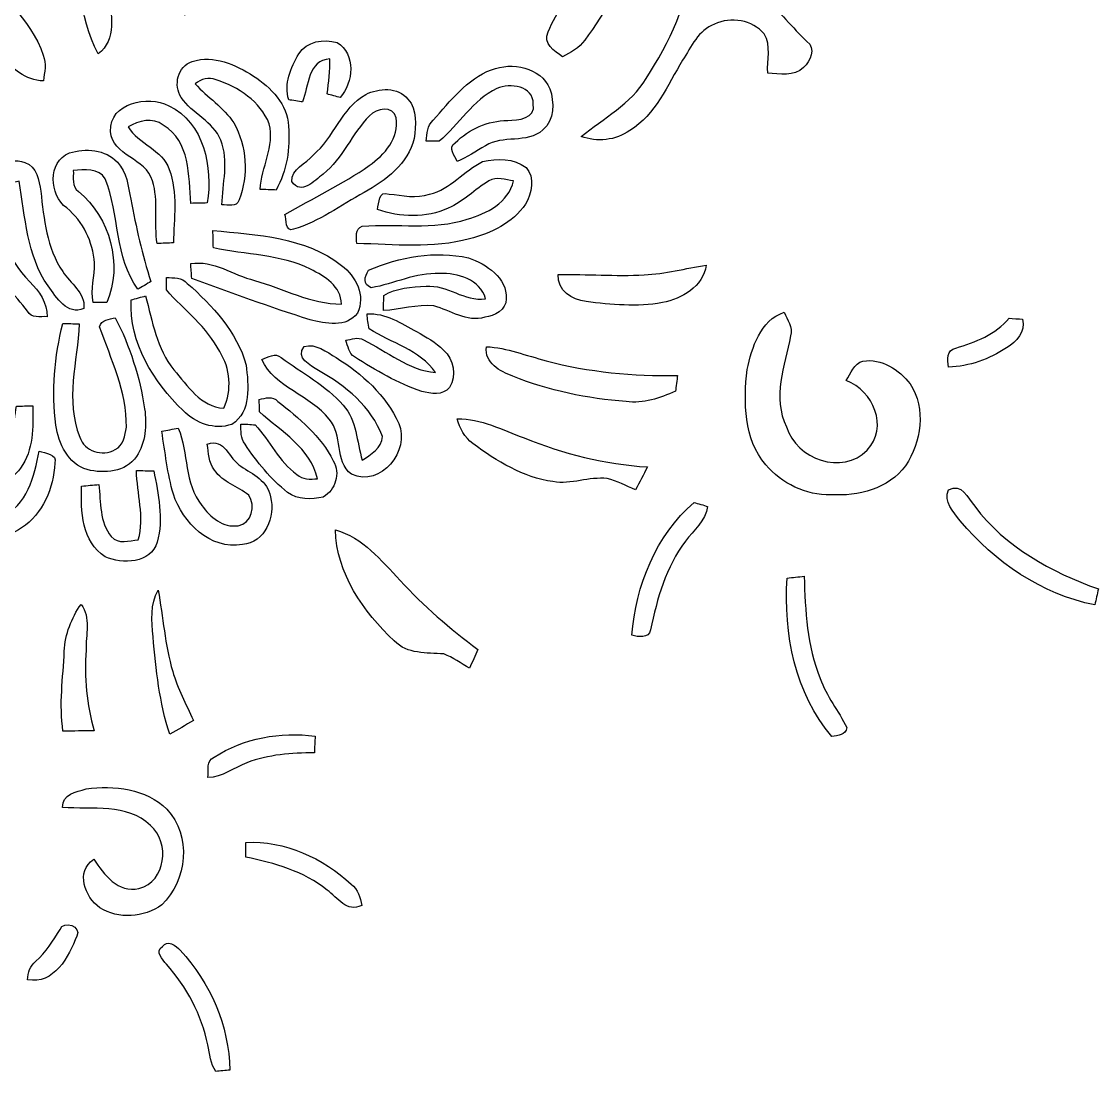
# Model space of a CAD drawing. Header units: centimetres. Extents: x -13.3 to 13.2, y -12.9 to 13.
# Drawn here: x 3.96 to 12.3, y -12.44 to -4.3 of the extents above; entities that cross this region are included whole.
import ezdxf

# ---------------------------------------------------------------- set-up
doc = ezdxf.new("R2010")
doc.units = ezdxf.units.CM
doc.header["$MEASUREMENT"] = 0
doc.layers.add('Camada 1', color=7, linetype='Continuous')

msp = doc.modelspace()

# ---------------------------------------------------------------- linework, layer by layer
at = {"layer": 'Camada 1', "color": 156}
for points, knots in [([(4.98863, -0.78775), (4.98863, -0.78775), (4.98863, -0.78775), (4.98863, -0.78775), (4.98863, -0.78775), (4.89303, -0.88793), (4.85069, -1.02622), (4.77202, -1.13875), (4.77202, -1.13875), (4.53424, -1.50424), (4.1977, -1.86901), (3.74049, -1.92088), (3.74049, -1.92088), (3.58315, -1.95085), (3.4357, -1.88029), (3.30941, -1.79387), (3.30941, -1.79387), (3.26036, -1.87924), (3.22192, -2.01117), (3.1002, -2.00589), (3.1002, -2.00589), (2.94181, -2.01541), (2.83598, -1.88136), (2.72803, -1.78788), (2.72803, -1.78788), (2.58903, -1.65629), (2.39783, -1.60972), (2.21755, -1.56562), (2.21755, -1.56562), (2.02917, -1.52471), (1.83515, -1.4753), (1.64146, -1.51058), (1.64146, -1.51058), (1.69898, -1.58114), (1.79175, -1.59526), (1.87325, -1.62277), (1.87325, -1.62277), (2.10784, -1.69192), (2.33257, -1.78964), (2.55551, -1.88982), (2.55551, -1.88982), (2.76048, -1.98191), (2.97709, -2.09868), (3.08151, -2.30857), (3.08151, -2.30857), (3.16583, -2.49166), (3.0113, -2.70615), (2.82397, -2.72908), (2.82397, -2.72908), (2.649, -2.67652), (2.63525, -2.46486), (2.52024, -2.34843), (2.52024, -2.34843), (2.34914, -2.18405), (2.12865, -2.07398), (1.89583, -2.02812), (1.89583, -2.02812), (1.72755, -1.99495), (1.55504, -1.95438), (1.38289, -1.98437), (1.38289, -1.98437), (1.38289, -2.00766), (1.38289, -2.05458), (1.38289, -2.07822), (1.38289, -2.07822), (1.56703, -2.16534), (1.76354, -2.22391), (1.94663, -2.31457), (1.94663, -2.31457), (2.22215, -2.44897), (2.5333, -2.58022), (2.67652, -2.87197), (2.67652, -2.87197), (2.83174, -2.86561), (3.00284, -2.83739), (3.14218, -2.92452), (3.14218, -2.92452), (3.24167, -2.97602), (3.32563, -3.06775), (3.34398, -3.18099), (3.34398, -3.18099), (3.3842, -3.37819), (3.25013, -3.56763), (3.30234, -3.76485), (3.30234, -3.76485), (3.40042, -4.06717), (3.59657, -4.32257), (3.79694, -4.56423), (3.79694, -4.56423), (3.88231, -4.6616), (3.9885, -4.75933), (4.12679, -4.76003), (4.12679, -4.76003), (4.13385, -4.6944), (4.15254, -4.62562), (4.12503, -4.56211), (4.12503, -4.56211), (4.02802, -4.27284), (3.77789, -4.08128), (3.59304, -3.85127), (3.59304, -3.85127), (3.49637, -3.74261), (3.50943, -3.5373), (3.653, -3.47451), (3.653, -3.47451), (3.8421, -3.38101), (4.0633, -3.49496), (4.1984, -3.63361), (4.1984, -3.63361), (4.4323, -3.88549), (4.38962, -4.26084), (4.55048, -4.55012), (4.55048, -4.55012), (4.69406, -4.44429), (4.66266, -4.23757), (4.6168, -4.08834), (4.6168, -4.08834), (4.50639, -3.78249), (4.32964, -3.50131), (4.11656, -3.25683), (4.11656, -3.25683), (3.95393, -3.06492), (3.71792, -2.94286), (3.58739, -2.72308), (3.58739, -2.72308), (3.53165, -2.63596), (3.5133, -2.50718), (3.59163, -2.4278), (3.59163, -2.4278), (3.67875, -2.32445), (3.82517, -2.30399), (3.95252, -2.31985), (3.95252, -2.31985), (4.13807, -2.35091), (4.31095, -2.44333), (4.44816, -2.5714), (4.44816, -2.5714), (4.82353, -2.90018), (5.00486, -3.39231), (5.09975, -3.86997), (5.09975, -3.86997), (5.13432, -3.99803), (5.11245, -4.155), (5.22252, -4.25097), (5.22252, -4.25097), (5.30224, -3.90065), (5.18442, -3.54576), (5.15902, -3.1958), (5.15902, -3.1958), (5.12938, -2.89418), (4.97451, -2.62431), (4.76956, -2.4077), (4.76956, -2.4077), (4.6168, -2.46944), (4.43052, -2.48391), (4.29718, -2.36996), (4.29718, -2.36996), (4.15854, -2.27787), (4.18499, -2.06869), (4.28695, -1.95896), (4.28695, -1.95896), (4.42136, -1.79175), (4.67077, -1.79775), (4.80447, -1.62984), (4.80447, -1.62984), (4.99497, -1.397), (5.18759, -1.10878), (5.12903, -0.79233), (5.12903, -0.79233), (5.08212, -0.78951), (5.03519, -0.78527), (4.98863, -0.78775)], [0, 0, 0, 0, 0.0227273, 0.0227273, 0.0227273, 0.0227273, 0.0454545, 0.0454545, 0.0454545, 0.0454545, 0.0681818, 0.0681818, 0.0681818, 0.0681818, 0.0909091, 0.0909091, 0.0909091, 0.0909091, 0.1136364, 0.1136364, 0.1136364, 0.1136364, 0.1363636, 0.1363636, 0.1363636, 0.1363636, 0.1590909, 0.1590909, 0.1590909, 0.1590909, 0.1818182, 0.1818182, 0.1818182, 0.1818182, 0.2045455, 0.2045455, 0.2045455, 0.2045455, 0.2272727, 0.2272727, 0.2272727, 0.2272727, 0.25, 0.25, 0.25, 0.25, 0.2727273, 0.2727273, 0.2727273, 0.2727273, 0.2954545, 0.2954545, 0.2954545, 0.2954545, 0.3181818, 0.3181818, 0.3181818, 0.3181818, 0.3409091, 0.3409091, 0.3409091, 0.3409091, 0.3636364, 0.3636364, 0.3636364, 0.3636364, 0.3863636, 0.3863636, 0.3863636, 0.3863636, 0.4090909, 0.4090909, 0.4090909, 0.4090909, 0.4318182, 0.4318182, 0.4318182, 0.4318182, 0.4545455, 0.4545455, 0.4545455, 0.4545455, 0.4772727, 0.4772727, 0.4772727, 0.4772727, 0.5, 0.5, 0.5, 0.5, 0.5227273, 0.5227273, 0.5227273, 0.5227273, 0.5454545, 0.5454545, 0.5454545, 0.5454545, 0.5681818, 0.5681818, 0.5681818, 0.5681818, 0.5909091, 0.5909091, 0.5909091, 0.5909091, 0.6136364, 0.6136364, 0.6136364, 0.6136364, 0.6363636, 0.6363636, 0.6363636, 0.6363636, 0.6590909, 0.6590909, 0.6590909, 0.6590909, 0.6818182, 0.6818182, 0.6818182, 0.6818182, 0.7045455, 0.7045455, 0.7045455, 0.7045455, 0.7272727, 0.7272727, 0.7272727, 0.7272727, 0.75, 0.75, 0.75, 0.75, 0.7727273, 0.7727273, 0.7727273, 0.7727273, 0.7954545, 0.7954545, 0.7954545, 0.7954545, 0.8181818, 0.8181818, 0.8181818, 0.8181818, 0.8409091, 0.8409091, 0.8409091, 0.8409091, 0.8636364, 0.8636364, 0.8636364, 0.8636364, 0.8863636, 0.8863636, 0.8863636, 0.8863636, 0.9090909, 0.9090909, 0.9090909, 0.9090909, 0.9318182, 0.9318182, 0.9318182, 0.9318182, 0.9545455, 0.9545455, 0.9545455, 0.9545455, 1, 1, 1, 1]), ([(7.42843, -1.16416), (7.42843, -1.16416), (7.42843, -1.16416), (7.42843, -1.16416), (7.42843, -1.16416), (7.3272, -1.51095), (7.53321, -1.84608), (7.72476, -2.11912), (7.72476, -2.11912), (7.81368, -2.2673), (8.03485, -2.1724), (8.13152, -2.3114), (8.13152, -2.3114), (8.29768, -2.52518), (8.30615, -2.80952), (8.30579, -3.06882), (8.30579, -3.06882), (8.30155, -3.35033), (8.358, -3.64172), (8.2624, -3.91478), (8.2624, -3.91478), (8.21265, -4.08128), (8.10541, -4.22168), (8.03909, -4.3808), (8.03909, -4.3808), (7.99606, -4.47004), (8.08848, -4.52931), (8.14987, -4.57412), (8.14987, -4.57412), (8.21302, -4.53955), (8.28075, -4.50532), (8.32272, -4.44394), (8.32272, -4.44394), (8.48465, -4.22627), (8.63458, -3.98039), (8.65681, -3.70382), (8.65681, -3.70382), (8.67163, -3.54965), (8.58061, -3.41595), (8.54287, -3.27271), (8.54287, -3.27271), (8.46384, -2.9845), (8.4716, -2.67935), (8.52452, -2.3876), (8.52452, -2.3876), (8.4021, -2.30575), (8.27051, -2.23731), (8.1541, -2.14665), (8.1541, -2.14665), (7.90857, -1.94734), (7.70078, -1.68839), (7.61047, -1.38182), (7.61047, -1.38182), (7.58365, -1.28588), (7.53745, -1.18251), (7.42843, -1.16416)], [0, 0, 0, 0, 0.0666667, 0.0666667, 0.0666667, 0.0666667, 0.1333333, 0.1333333, 0.1333333, 0.1333333, 0.2, 0.2, 0.2, 0.2, 0.2666667, 0.2666667, 0.2666667, 0.2666667, 0.3333333, 0.3333333, 0.3333333, 0.3333333, 0.4, 0.4, 0.4, 0.4, 0.4666667, 0.4666667, 0.4666667, 0.4666667, 0.5333333, 0.5333333, 0.5333333, 0.5333333, 0.6, 0.6, 0.6, 0.6, 0.6666667, 0.6666667, 0.6666667, 0.6666667, 0.7333333, 0.7333333, 0.7333333, 0.7333333, 0.8, 0.8, 0.8, 0.8, 0.8666667, 0.8666667, 0.8666667, 0.8666667, 1, 1, 1, 1]), ([(9.10378, -3.39794), (9.10378, -3.39794), (9.10378, -3.39794), (9.10378, -3.39794), (9.10378, -3.39794), (9.01734, -3.53413), (9.14293, -3.66642), (9.12495, -3.80858), (9.12495, -3.80858), (9.14681, -4.15079), (8.97361, -4.46088), (8.79934, -4.74169), (8.79934, -4.74169), (8.67833, -4.93888), (8.4709, -5.05142), (8.2938, -5.19041), (8.2938, -5.19041), (8.41869, -5.23804), (8.56192, -5.22145), (8.67233, -5.1449), (8.67233, -5.1449), (8.87411, -5.02179), (8.96338, -4.79354), (9.0812, -4.60058), (9.0812, -4.60058), (9.14788, -4.49579), (9.20433, -4.36703), (9.3285, -4.32011), (9.3285, -4.32011), (9.4562, -4.2612), (9.6213, -4.288), (9.71444, -4.39596), (9.71444, -4.39596), (9.76841, -4.48839), (9.73596, -4.59916), (9.7409, -4.70005), (9.7409, -4.70005), (9.83368, -4.705), (9.94409, -4.72827), (10.01888, -4.65596), (10.01888, -4.65596), (10.07285, -4.60869), (10.11483, -4.50708), (10.04534, -4.45523), (10.04534, -4.45523), (9.93386, -4.34445), (9.82768, -4.22909), (9.72784, -4.1081), (9.72784, -4.1081), (9.62625, -4.09999), (9.50277, -4.13137), (9.42374, -4.05024), (9.42374, -4.05024), (9.2456, -3.87208), (9.24984, -3.59409), (9.10378, -3.39794)], [0, 0, 0, 0, 0.0666667, 0.0666667, 0.0666667, 0.0666667, 0.1333333, 0.1333333, 0.1333333, 0.1333333, 0.2, 0.2, 0.2, 0.2, 0.2666667, 0.2666667, 0.2666667, 0.2666667, 0.3333333, 0.3333333, 0.3333333, 0.3333333, 0.4, 0.4, 0.4, 0.4, 0.4666667, 0.4666667, 0.4666667, 0.4666667, 0.5333333, 0.5333333, 0.5333333, 0.5333333, 0.6, 0.6, 0.6, 0.6, 0.6666667, 0.6666667, 0.6666667, 0.6666667, 0.7333333, 0.7333333, 0.7333333, 0.7333333, 0.8, 0.8, 0.8, 0.8, 0.8666667, 0.8666667, 0.8666667, 0.8666667, 1, 1, 1, 1]), ([(6.10588, -4.55117), (6.10588, -4.55117), (6.10588, -4.55117), (6.10588, -4.55117), (6.10588, -4.55117), (6.04519, -4.65525), (5.98874, -4.78649), (6.02862, -4.90677), (6.02862, -4.90677), (6.05508, -4.91067), (6.10834, -4.91912), (6.13516, -4.92337), (6.13516, -4.92337), (6.18136, -4.80236), (6.17748, -4.59846), (6.34683, -4.58964), (6.34683, -4.58964), (6.34965, -4.68066), (6.33623, -4.77097), (6.3267, -4.86163), (6.3267, -4.86163), (6.35175, -4.86867), (6.40184, -4.8828), (6.42691, -4.8902), (6.42691, -4.8902), (6.52885, -4.77166), (6.55072, -4.55436), (6.40291, -4.46263), (6.40291, -4.46263), (6.29673, -4.43406), (6.16902, -4.45169), (6.10588, -4.55117)], [0, 0, 0, 0, 0.1111111, 0.1111111, 0.1111111, 0.1111111, 0.2222222, 0.2222222, 0.2222222, 0.2222222, 0.3333333, 0.3333333, 0.3333333, 0.3333333, 0.4444444, 0.4444444, 0.4444444, 0.4444444, 0.5555556, 0.5555556, 0.5555556, 0.5555556, 0.6666667, 0.6666667, 0.6666667, 0.6666667, 0.7777778, 0.7777778, 0.7777778, 0.7777778, 1, 1, 1, 1]), ([(5.28072, -4.61044), (5.28072, -4.61044), (5.28072, -4.61044), (5.28072, -4.61044), (5.28072, -4.61044), (5.16678, -4.64643), (5.13221, -4.7946), (5.19499, -4.88914), (5.19499, -4.88914), (5.27897, -5.0158), (5.44371, -5.07293), (5.50121, -5.2204), (5.50121, -5.2204), (5.56577, -5.38091), (5.51427, -5.55483), (5.50969, -5.72099), (5.50969, -5.72099), (5.55625, -5.71958), (5.62397, -5.74462), (5.64409, -5.68325), (5.64409, -5.68325), (5.71712, -5.49063), (5.70371, -5.26555), (5.60175, -5.08599), (5.60175, -5.08599), (5.52343, -4.96534), (5.39784, -4.88772), (5.30189, -4.78296), (5.30189, -4.78296), (5.3474, -4.74591), (5.40773, -4.72792), (5.46488, -4.75085), (5.46488, -4.75085), (5.63527, -4.80905), (5.80955, -4.91701), (5.87587, -5.09269), (5.87587, -5.09269), (5.92384, -5.26908), (5.81306, -5.42924), (5.80743, -5.60105), (5.80743, -5.60105), (5.83812, -5.6021), (5.89913, -5.60458), (5.92949, -5.60599), (5.92949, -5.60599), (6.01415, -5.4557), (6.04061, -5.28214), (6.02614, -5.1121), (6.02614, -5.1121), (6.02261, -4.94171), (5.88751, -4.81083), (5.75451, -4.72263), (5.75451, -4.72263), (5.61622, -4.63585), (5.44583, -4.55471), (5.28072, -4.61044)], [0, 0, 0, 0, 0.0666667, 0.0666667, 0.0666667, 0.0666667, 0.1333333, 0.1333333, 0.1333333, 0.1333333, 0.2, 0.2, 0.2, 0.2, 0.2666667, 0.2666667, 0.2666667, 0.2666667, 0.3333333, 0.3333333, 0.3333333, 0.3333333, 0.4, 0.4, 0.4, 0.4, 0.4666667, 0.4666667, 0.4666667, 0.4666667, 0.5333333, 0.5333333, 0.5333333, 0.5333333, 0.6, 0.6, 0.6, 0.6, 0.6666667, 0.6666667, 0.6666667, 0.6666667, 0.7333333, 0.7333333, 0.7333333, 0.7333333, 0.8, 0.8, 0.8, 0.8, 0.8666667, 0.8666667, 0.8666667, 0.8666667, 1, 1, 1, 1]), ([(7.60024, -4.67395), (7.60024, -4.67395), (7.60024, -4.67395), (7.60024, -4.67395), (7.60024, -4.67395), (7.40692, -4.7452), (7.28132, -4.91842), (7.14728, -5.06518), (7.14728, -5.06518), (7.1007, -5.10611), (7.1007, -5.16995), (7.09365, -5.22676), (7.09365, -5.22676), (7.1187, -5.2271), (7.16879, -5.22781), (7.19349, -5.22851), (7.19349, -5.22851), (7.34764, -5.09798), (7.45418, -4.90889), (7.64151, -4.81965), (7.64151, -4.81965), (7.74381, -4.77378), (7.92339, -4.79777), (7.92409, -4.93888), (7.92409, -4.93888), (7.94315, -5.05283), (7.80591, -5.06482), (7.72548, -5.06764), (7.72548, -5.06764), (7.57132, -5.06659), (7.42631, -5.13503), (7.31697, -5.2405), (7.31697, -5.2405), (7.25769, -5.28002), (7.31801, -5.34), (7.33283, -5.38585), (7.33283, -5.38585), (7.40903, -5.35094), (7.47994, -5.30613), (7.55227, -5.26345), (7.55227, -5.26345), (7.68631, -5.1756), (7.87469, -5.25215), (7.99816, -5.14068), (7.99816, -5.14068), (8.0913, -5.06411), (8.08496, -4.92583), (8.0532, -4.82106), (8.0532, -4.82106), (7.97877, -4.65349), (7.75794, -4.61222), (7.60024, -4.67395)], [0, 0, 0, 0, 0.0714286, 0.0714286, 0.0714286, 0.0714286, 0.1428571, 0.1428571, 0.1428571, 0.1428571, 0.2142857, 0.2142857, 0.2142857, 0.2142857, 0.2857143, 0.2857143, 0.2857143, 0.2857143, 0.3571429, 0.3571429, 0.3571429, 0.3571429, 0.4285714, 0.4285714, 0.4285714, 0.4285714, 0.5, 0.5, 0.5, 0.5, 0.5714286, 0.5714286, 0.5714286, 0.5714286, 0.6428571, 0.6428571, 0.6428571, 0.6428571, 0.7142857, 0.7142857, 0.7142857, 0.7142857, 0.7857143, 0.7857143, 0.7857143, 0.7857143, 0.8571429, 0.8571429, 0.8571429, 0.8571429, 1, 1, 1, 1]), ([(6.62481, -4.86516), (6.62481, -4.86516), (6.62481, -4.86516), (6.62481, -4.86516), (6.62481, -4.86516), (6.43712, -4.9717), (6.37892, -5.20064), (6.2177, -5.33505), (6.2177, -5.33505), (6.1602, -5.40173), (6.04979, -5.44018), (6.05084, -5.54073), (6.05084, -5.54073), (6.12422, -5.65009), (6.22687, -5.53473), (6.29462, -5.48216), (6.29462, -5.48216), (6.44842, -5.3601), (6.51827, -5.16854), (6.65302, -5.03025), (6.65302, -5.03025), (6.7056, -4.97346), (6.8386, -4.94665), (6.86082, -5.04684), (6.86082, -5.04684), (6.88764, -5.20171), (6.7698, -5.33435), (6.65198, -5.41689), (6.65198, -5.41689), (6.44418, -5.56048), (6.21595, -5.67055), (5.99687, -5.79472), (5.99687, -5.79472), (6.01415, -5.8307), (5.99722, -5.93619), (6.0646, -5.91007), (6.0646, -5.91007), (6.26251, -5.85223), (6.43254, -5.72452), (6.61175, -5.62504), (6.61175, -5.62504), (6.78039, -5.5312), (6.95289, -5.40419), (7.00122, -5.20664), (7.00122, -5.20664), (7.0118, -5.10504), (7.02697, -4.98298), (6.95218, -4.90149), (6.95218, -4.90149), (6.87422, -4.80306), (6.72677, -4.81612), (6.62481, -4.86516)], [0, 0, 0, 0, 0.0714286, 0.0714286, 0.0714286, 0.0714286, 0.1428571, 0.1428571, 0.1428571, 0.1428571, 0.2142857, 0.2142857, 0.2142857, 0.2142857, 0.2857143, 0.2857143, 0.2857143, 0.2857143, 0.3571429, 0.3571429, 0.3571429, 0.3571429, 0.4285714, 0.4285714, 0.4285714, 0.4285714, 0.5, 0.5, 0.5, 0.5, 0.5714286, 0.5714286, 0.5714286, 0.5714286, 0.6428571, 0.6428571, 0.6428571, 0.6428571, 0.7142857, 0.7142857, 0.7142857, 0.7142857, 0.7857143, 0.7857143, 0.7857143, 0.7857143, 0.8571429, 0.8571429, 0.8571429, 0.8571429, 1, 1, 1, 1]), ([(4.64643, -5.15126), (4.64643, -5.15126), (4.64643, -5.15126), (4.64643, -5.15126), (4.64643, -5.15126), (4.6616, -5.34282), (4.9223, -5.35975), (4.9717, -5.53402), (4.9717, -5.53402), (5.02072, -5.6917), (4.98333, -5.85964), (5.00803, -6.02121), (5.00803, -6.02121), (5.05001, -6.01944), (5.09235, -6.01768), (5.13503, -6.01591), (5.13503, -6.01591), (5.13537, -5.82682), (5.17031, -5.62785), (5.10187, -5.44653), (5.10187, -5.44653), (5.04718, -5.29237), (4.86516, -5.24968), (4.78225, -5.11632), (4.78225, -5.11632), (4.86657, -5.07293), (4.97204, -5.0359), (5.05529, -5.10433), (5.05529, -5.10433), (5.26555, -5.22781), (5.25215, -5.49768), (5.26979, -5.70934), (5.26979, -5.70934), (5.31213, -5.70793), (5.35445, -5.70723), (5.39679, -5.70652), (5.39679, -5.70652), (5.43984, -5.43102), (5.37316, -5.08423), (5.09798, -4.95265), (5.09798, -4.95265), (4.93535, -4.87009), (4.63937, -4.9276), (4.64643, -5.15126)], [0, 0, 0, 0, 0.0833333, 0.0833333, 0.0833333, 0.0833333, 0.1666667, 0.1666667, 0.1666667, 0.1666667, 0.25, 0.25, 0.25, 0.25, 0.3333333, 0.3333333, 0.3333333, 0.3333333, 0.4166667, 0.4166667, 0.4166667, 0.4166667, 0.5, 0.5, 0.5, 0.5, 0.5833333, 0.5833333, 0.5833333, 0.5833333, 0.6666667, 0.6666667, 0.6666667, 0.6666667, 0.75, 0.75, 0.75, 0.75, 0.8333333, 0.8333333, 0.8333333, 0.8333333, 1, 1, 1, 1]), ([(3.65972, -5.59399), (3.65972, -5.59399), (3.65972, -5.59399), (3.65972, -5.59399), (3.65972, -5.59399), (3.62091, -5.78202), (3.64666, -5.9817), (3.72251, -6.15702), (3.72251, -6.15702), (3.78495, -6.3066), (3.90771, -6.41772), (4.00332, -6.54543), (4.00332, -6.54543), (4.03224, -6.60541), (4.10279, -6.58283), (4.15642, -6.58812), (4.15642, -6.58812), (4.15748, -6.47946), (4.09292, -6.39056), (4.0199, -6.31684), (4.0199, -6.31684), (3.84069, -6.14009), (3.74049, -5.8621), (3.81246, -5.61622), (3.81246, -5.61622), (3.82057, -5.55096), (3.88866, -5.55237), (3.9377, -5.53649), (3.9377, -5.53649), (3.98709, -5.81306), (3.9945, -6.11152), (4.16312, -6.34965), (4.16312, -6.34965), (4.22839, -6.43924), (4.30917, -6.58106), (4.44041, -6.52322), (4.44041, -6.52322), (4.45028, -6.39867), (4.33458, -6.33095), (4.27567, -6.23746), (4.27567, -6.23746), (4.1522, -6.05508), (4.13032, -5.8293), (4.10562, -5.61622), (4.10562, -5.61622), (4.09363, -5.53225), (4.07634, -5.42361), (3.98322, -5.39326), (3.98322, -5.39326), (3.84174, -5.33964), (3.68723, -5.45358), (3.65972, -5.59399)], [0, 0, 0, 0, 0.0714286, 0.0714286, 0.0714286, 0.0714286, 0.1428571, 0.1428571, 0.1428571, 0.1428571, 0.2142857, 0.2142857, 0.2142857, 0.2142857, 0.2857143, 0.2857143, 0.2857143, 0.2857143, 0.3571429, 0.3571429, 0.3571429, 0.3571429, 0.4285714, 0.4285714, 0.4285714, 0.4285714, 0.5, 0.5, 0.5, 0.5, 0.5714286, 0.5714286, 0.5714286, 0.5714286, 0.6428571, 0.6428571, 0.6428571, 0.6428571, 0.7142857, 0.7142857, 0.7142857, 0.7142857, 0.7857143, 0.7857143, 0.7857143, 0.7857143, 0.8571429, 0.8571429, 0.8571429, 0.8571429, 1, 1, 1, 1]), ([(4.32822, -5.31812), (4.32822, -5.31812), (4.32822, -5.31812), (4.32822, -5.31812), (4.32822, -5.31812), (4.15571, -5.38938), (4.17125, -5.64515), (4.30742, -5.74533), (4.30742, -5.74533), (4.43511, -5.85011), (4.50885, -6.0085), (4.5233, -6.17149), (4.5233, -6.17149), (4.52366, -6.27345), (4.49155, -6.3747), (4.51167, -6.47734), (4.51167, -6.47734), (4.53813, -6.47734), (4.59176, -6.47734), (4.61856, -6.47734), (4.61856, -6.47734), (4.7431, -6.18348), (4.64326, -5.81871), (4.39949, -5.61657), (4.39949, -5.61657), (4.34199, -5.57988), (4.36138, -5.51003), (4.35785, -5.45394), (4.35785, -5.45394), (4.44183, -5.44795), (4.55682, -5.43243), (4.60516, -5.52026), (4.60516, -5.52026), (4.71699, -5.79578), (4.67676, -6.12775), (4.85916, -6.37504), (4.85916, -6.37504), (4.88421, -6.36023), (4.9343, -6.3306), (4.95935, -6.31577), (4.95935, -6.31577), (4.89267, -6.10693), (4.84292, -5.89314), (4.80518, -5.67725), (4.80518, -5.67725), (4.78296, -5.57847), (4.77343, -5.46664), (4.69935, -5.39043), (4.69935, -5.39043), (4.60621, -5.29061), (4.45206, -5.28072), (4.32822, -5.31812)], [0, 0, 0, 0, 0.0714286, 0.0714286, 0.0714286, 0.0714286, 0.1428571, 0.1428571, 0.1428571, 0.1428571, 0.2142857, 0.2142857, 0.2142857, 0.2142857, 0.2857143, 0.2857143, 0.2857143, 0.2857143, 0.3571429, 0.3571429, 0.3571429, 0.3571429, 0.4285714, 0.4285714, 0.4285714, 0.4285714, 0.5, 0.5, 0.5, 0.5, 0.5714286, 0.5714286, 0.5714286, 0.5714286, 0.6428571, 0.6428571, 0.6428571, 0.6428571, 0.7142857, 0.7142857, 0.7142857, 0.7142857, 0.7857143, 0.7857143, 0.7857143, 0.7857143, 0.8571429, 0.8571429, 0.8571429, 0.8571429, 1, 1, 1, 1]), ([(7.53109, -5.38585), (7.53109, -5.38585), (7.53109, -5.38585), (7.53109, -5.38585), (7.53109, -5.38585), (7.3854, -5.45535), (7.28239, -5.59929), (7.12045, -5.63808), (7.12045, -5.63808), (7.01781, -5.67265), (6.90986, -5.64902), (6.80578, -5.63703), (6.80578, -5.63703), (6.72287, -5.60811), (6.72816, -5.70583), (6.71547, -5.75697), (6.71547, -5.75697), (6.89186, -5.81695), (7.09295, -5.82682), (7.26475, -5.74674), (7.26475, -5.74674), (7.38222, -5.69595), (7.47077, -5.6), (7.58013, -5.53578), (7.58013, -5.53578), (7.63834, -5.49839), (7.70819, -5.52908), (7.77098, -5.53578), (7.77098, -5.53578), (7.73007, -5.70371), (7.56425, -5.79013), (7.41045, -5.83211), (7.41045, -5.83211), (7.14762, -5.91819), (6.86822, -5.86387), (6.59835, -5.8861), (6.59835, -5.8861), (6.54015, -5.91078), (6.5525, -5.96971), (6.55567, -6.02014), (6.55567, -6.02014), (6.84705, -6.02862), (7.14409, -6.06036), (7.42984, -5.98452), (7.42984, -5.98452), (7.59566, -5.94006), (7.76498, -5.8621), (7.86341, -5.715), (7.86341, -5.715), (7.91279, -5.63068), (7.93855, -5.51074), (7.86729, -5.43065), (7.86729, -5.43065), (7.77239, -5.35975), (7.64187, -5.35975), (7.53109, -5.38585)], [0, 0, 0, 0, 0.0666667, 0.0666667, 0.0666667, 0.0666667, 0.1333333, 0.1333333, 0.1333333, 0.1333333, 0.2, 0.2, 0.2, 0.2, 0.2666667, 0.2666667, 0.2666667, 0.2666667, 0.3333333, 0.3333333, 0.3333333, 0.3333333, 0.4, 0.4, 0.4, 0.4, 0.4666667, 0.4666667, 0.4666667, 0.4666667, 0.5333333, 0.5333333, 0.5333333, 0.5333333, 0.6, 0.6, 0.6, 0.6, 0.6666667, 0.6666667, 0.6666667, 0.6666667, 0.7333333, 0.7333333, 0.7333333, 0.7333333, 0.8, 0.8, 0.8, 0.8, 0.8666667, 0.8666667, 0.8666667, 0.8666667, 1, 1, 1, 1]), ([(5.44052, -5.91996), (5.44052, -5.91996), (5.44052, -5.91996), (5.44052, -5.91996), (5.44052, -5.91996), (5.44125, -5.96477), (5.4423, -6.00957), (5.44371, -6.05437), (5.44371, -6.05437), (5.69489, -6.10834), (5.96299, -6.1041), (6.19794, -6.21946), (6.19794, -6.21946), (6.3066, -6.2752), (6.43466, -6.35141), (6.43678, -6.4897), (6.43678, -6.4897), (6.199, -6.4897), (5.98594, -6.36869), (5.76155, -6.30695), (5.76155, -6.30695), (5.59752, -6.26426), (5.44264, -6.1489), (5.26837, -6.17573), (5.26837, -6.17573), (5.27085, -6.21383), (5.27368, -6.25193), (5.27649, -6.29072), (5.27649, -6.29072), (5.57917, -6.40503), (5.88432, -6.51369), (6.193, -6.61141), (6.193, -6.61141), (6.31119, -6.64033), (6.47734, -6.67737), (6.5599, -6.5599), (6.5599, -6.5599), (6.62693, -6.42761), (6.54861, -6.27274), (6.43784, -6.1909), (6.43784, -6.1909), (6.15738, -5.96971), (5.78131, -5.95312), (5.44052, -5.91996)], [0, 0, 0, 0, 0.0833333, 0.0833333, 0.0833333, 0.0833333, 0.1666667, 0.1666667, 0.1666667, 0.1666667, 0.25, 0.25, 0.25, 0.25, 0.3333333, 0.3333333, 0.3333333, 0.3333333, 0.4166667, 0.4166667, 0.4166667, 0.4166667, 0.5, 0.5, 0.5, 0.5, 0.5833333, 0.5833333, 0.5833333, 0.5833333, 0.6666667, 0.6666667, 0.6666667, 0.6666667, 0.75, 0.75, 0.75, 0.75, 0.8333333, 0.8333333, 0.8333333, 0.8333333, 1, 1, 1, 1]), ([(6.64598, -6.22757), (6.64598, -6.22757), (6.64598, -6.22757), (6.64598, -6.22757), (6.64598, -6.22757), (6.61634, -6.27768), (6.5994, -6.33623), (6.66715, -6.3634), (6.66715, -6.3634), (6.8453, -6.33448), (7.0125, -6.24451), (7.19701, -6.25369), (7.19701, -6.25369), (7.33636, -6.24592), (7.5124, -6.29884), (7.55368, -6.44913), (7.55368, -6.44913), (7.38823, -6.47242), (7.25594, -6.3373), (7.09224, -6.35141), (7.09224, -6.35141), (6.98183, -6.35952), (6.86011, -6.36198), (6.76451, -6.42338), (6.76451, -6.42338), (6.76416, -6.45266), (6.76344, -6.5105), (6.76275, -6.53979), (6.76275, -6.53979), (6.89363, -6.53555), (7.02132, -6.4897), (7.15256, -6.50275), (7.15256, -6.50275), (7.28169, -6.53944), (7.40657, -6.63327), (7.54732, -6.5927), (7.54732, -6.5927), (7.62175, -6.58283), (7.71525, -6.53591), (7.71348, -6.44877), (7.71348, -6.44877), (7.72371, -6.28473), (7.55791, -6.18101), (7.42244, -6.13197), (7.42244, -6.13197), (7.16244, -6.07306), (6.88833, -6.12493), (6.64598, -6.22757)], [0, 0, 0, 0, 0.0769231, 0.0769231, 0.0769231, 0.0769231, 0.1538462, 0.1538462, 0.1538462, 0.1538462, 0.2307692, 0.2307692, 0.2307692, 0.2307692, 0.3076923, 0.3076923, 0.3076923, 0.3076923, 0.3846154, 0.3846154, 0.3846154, 0.3846154, 0.4615385, 0.4615385, 0.4615385, 0.4615385, 0.5384615, 0.5384615, 0.5384615, 0.5384615, 0.6153846, 0.6153846, 0.6153846, 0.6153846, 0.6923077, 0.6923077, 0.6923077, 0.6923077, 0.7692308, 0.7692308, 0.7692308, 0.7692308, 0.8461538, 0.8461538, 0.8461538, 0.8461538, 1, 1, 1, 1]), ([(8.78309, -6.26285), (8.78309, -6.26285), (8.78309, -6.26285), (8.78309, -6.26285), (8.78309, -6.26285), (8.56121, -6.27627), (8.33895, -6.25615), (8.11742, -6.26145), (8.11742, -6.26145), (8.10894, -6.38562), (8.22254, -6.45583), (8.33261, -6.471), (8.33261, -6.471), (8.52805, -6.49427), (8.72878, -6.51474), (8.9242, -6.47841), (8.9242, -6.47841), (9.07696, -6.44983), (9.23712, -6.35565), (9.26465, -6.18949), (9.26465, -6.18949), (9.10378, -6.21135), (8.94608, -6.25792), (8.78309, -6.26285)], [0, 0, 0, 0, 0.1428571, 0.1428571, 0.1428571, 0.1428571, 0.2857143, 0.2857143, 0.2857143, 0.2857143, 0.4285714, 0.4285714, 0.4285714, 0.4285714, 0.5714286, 0.5714286, 0.5714286, 0.5714286, 0.7142857, 0.7142857, 0.7142857, 0.7142857, 1, 1, 1, 1]), ([(5.07929, -6.28332), (5.07929, -6.28332), (5.07929, -6.28332), (5.07929, -6.28332), (5.07929, -6.28332), (5.07929, -6.30765), (5.07929, -6.35599), (5.07929, -6.38033), (5.07929, -6.38033), (5.2197, -6.53696), (5.39467, -6.66715), (5.49344, -6.85835), (5.49344, -6.85835), (5.57494, -6.98853), (5.5894, -7.1568), (5.5245, -7.29721), (5.5245, -7.29721), (5.34704, -7.28732), (5.24191, -7.12223), (5.13785, -6.99947), (5.13785, -6.99947), (5.00308, -6.83612), (4.97204, -6.6241), (4.91808, -6.42691), (4.91808, -6.42691), (4.8902, -6.43431), (4.83446, -6.44947), (4.80694, -6.45688), (4.80694, -6.45688), (4.78895, -6.78885), (4.9791, -7.09224), (5.20876, -7.31555), (5.20876, -7.31555), (5.30647, -7.41362), (5.45112, -7.46865), (5.58729, -7.42209), (5.58729, -7.42209), (5.74111, -7.32401), (5.715, -7.11799), (5.6977, -6.96277), (5.6977, -6.96277), (5.62785, -6.7056), (5.4363, -6.50275), (5.24191, -6.32989), (5.24191, -6.32989), (5.201, -6.28227), (5.13537, -6.28791), (5.07929, -6.28332)], [0, 0, 0, 0, 0.0769231, 0.0769231, 0.0769231, 0.0769231, 0.1538462, 0.1538462, 0.1538462, 0.1538462, 0.2307692, 0.2307692, 0.2307692, 0.2307692, 0.3076923, 0.3076923, 0.3076923, 0.3076923, 0.3846154, 0.3846154, 0.3846154, 0.3846154, 0.4615385, 0.4615385, 0.4615385, 0.4615385, 0.5384615, 0.5384615, 0.5384615, 0.5384615, 0.6153846, 0.6153846, 0.6153846, 0.6153846, 0.6923077, 0.6923077, 0.6923077, 0.6923077, 0.7692308, 0.7692308, 0.7692308, 0.7692308, 0.8461538, 0.8461538, 0.8461538, 0.8461538, 1, 1, 1, 1]), ([(6.63575, -6.56624), (6.63575, -6.56624), (6.63575, -6.56624), (6.63575, -6.56624), (6.63575, -6.56624), (6.63751, -6.60505), (6.64245, -6.6442), (6.65091, -6.68267), (6.65091, -6.68267), (6.82412, -6.79202), (7.04285, -6.84354), (7.16562, -7.02098), (7.16562, -7.02098), (6.95466, -7.00263), (6.79097, -6.85587), (6.60752, -6.76768), (6.60752, -6.76768), (6.56449, -6.74017), (6.5151, -6.76416), (6.4703, -6.77016), (6.4703, -6.77016), (6.48935, -6.81319), (6.4904, -6.87351), (6.53696, -6.89926), (6.53696, -6.89926), (6.70102, -7.0058), (6.87458, -7.10177), (7.05908, -7.16808), (7.05908, -7.16808), (7.12893, -7.18361), (7.22347, -7.20231), (7.27357, -7.13634), (7.27357, -7.13634), (7.33283, -7.04356), (7.30532, -6.91938), (7.22877, -6.846), (7.22877, -6.846), (7.16738, -6.78709), (7.09224, -6.74546), (7.01957, -6.70312), (7.01957, -6.70312), (6.89926, -6.63963), (6.77827, -6.55637), (6.63575, -6.56624)], [0, 0, 0, 0, 0.0833333, 0.0833333, 0.0833333, 0.0833333, 0.1666667, 0.1666667, 0.1666667, 0.1666667, 0.25, 0.25, 0.25, 0.25, 0.3333333, 0.3333333, 0.3333333, 0.3333333, 0.4166667, 0.4166667, 0.4166667, 0.4166667, 0.5, 0.5, 0.5, 0.5, 0.5833333, 0.5833333, 0.5833333, 0.5833333, 0.6666667, 0.6666667, 0.6666667, 0.6666667, 0.75, 0.75, 0.75, 0.75, 0.8333333, 0.8333333, 0.8333333, 0.8333333, 1, 1, 1, 1]), ([(9.58074, -6.99805), (9.58074, -6.99805), (9.58074, -6.99805), (9.58074, -6.99805), (9.58074, -6.99805), (9.55498, -7.24641), (9.55145, -7.53638), (9.72609, -7.7357), (9.72609, -7.7357), (9.85061, -7.87858), (10.03652, -7.9763), (10.22984, -7.96712), (10.22984, -7.96712), (10.44187, -7.98159), (10.67717, -7.92127), (10.80981, -7.74347), (10.80981, -7.74347), (10.93187, -7.56038), (10.96963, -7.30003), (10.84474, -7.10881), (10.84474, -7.10881), (10.76042, -6.99805), (10.62284, -6.90808), (10.47855, -6.93208), (10.47855, -6.93208), (10.4087, -6.94972), (10.38506, -7.02944), (10.34908, -7.08306), (10.34908, -7.08306), (10.55933, -7.15785), (10.68034, -7.44748), (10.51243, -7.62105), (10.51243, -7.62105), (10.31875, -7.82109), (9.96526, -7.69126), (9.88589, -7.4422), (9.88589, -7.4422), (9.77582, -7.21289), (9.87283, -6.9677), (9.91763, -6.73664), (9.91763, -6.73664), (9.94092, -6.66891), (9.89259, -6.61141), (9.86754, -6.55355), (9.86754, -6.55355), (9.68445, -6.61563), (9.61848, -6.8273), (9.58074, -6.99805)], [0, 0, 0, 0, 0.0769231, 0.0769231, 0.0769231, 0.0769231, 0.1538462, 0.1538462, 0.1538462, 0.1538462, 0.2307692, 0.2307692, 0.2307692, 0.2307692, 0.3076923, 0.3076923, 0.3076923, 0.3076923, 0.3846154, 0.3846154, 0.3846154, 0.3846154, 0.4615385, 0.4615385, 0.4615385, 0.4615385, 0.5384615, 0.5384615, 0.5384615, 0.5384615, 0.6153846, 0.6153846, 0.6153846, 0.6153846, 0.6923077, 0.6923077, 0.6923077, 0.6923077, 0.7692308, 0.7692308, 0.7692308, 0.7692308, 0.8461538, 0.8461538, 0.8461538, 0.8461538, 1, 1, 1, 1]), ([(4.5614, -6.66608), (4.5614, -6.66608), (4.5614, -6.66608), (4.5614, -6.66608), (4.5614, -6.66608), (4.65101, -6.91832), (4.77378, -7.16986), (4.76919, -7.44431), (4.76919, -7.44431), (4.75721, -7.5071), (4.74909, -7.58789), (4.68205, -7.61753), (4.68205, -7.61753), (4.58399, -7.67467), (4.44324, -7.63269), (4.40796, -7.52052), (4.40796, -7.52052), (4.29224, -7.2383), (4.39173, -6.93454), (4.40302, -6.6435), (4.40302, -6.6435), (4.36068, -6.64174), (4.3187, -6.64104), (4.27672, -6.64104), (4.27672, -6.64104), (4.21145, -6.89715), (4.18889, -7.16633), (4.22344, -7.42879), (4.22344, -7.42879), (4.24427, -7.57025), (4.31658, -7.72971), (4.46546, -7.77275), (4.46546, -7.77275), (4.59668, -7.80696), (4.76425, -7.79215), (4.84786, -7.67186), (4.84786, -7.67186), (4.91912, -7.56355), (4.92972, -7.42631), (4.91067, -7.30144), (4.91067, -7.30144), (4.87469, -7.05555), (4.79636, -6.81637), (4.68347, -6.59553), (4.68347, -6.59553), (4.63868, -6.60929), (4.57376, -6.60822), (4.5614, -6.66608)], [0, 0, 0, 0, 0.0769231, 0.0769231, 0.0769231, 0.0769231, 0.1538462, 0.1538462, 0.1538462, 0.1538462, 0.2307692, 0.2307692, 0.2307692, 0.2307692, 0.3076923, 0.3076923, 0.3076923, 0.3076923, 0.3846154, 0.3846154, 0.3846154, 0.3846154, 0.4615385, 0.4615385, 0.4615385, 0.4615385, 0.5384615, 0.5384615, 0.5384615, 0.5384615, 0.6153846, 0.6153846, 0.6153846, 0.6153846, 0.6923077, 0.6923077, 0.6923077, 0.6923077, 0.7692308, 0.7692308, 0.7692308, 0.7692308, 0.8461538, 0.8461538, 0.8461538, 0.8461538, 1, 1, 1, 1]), ([(11.19998, -6.83119), (11.19998, -6.83119), (11.19998, -6.83119), (11.19998, -6.83119), (11.19998, -6.83119), (11.1259, -6.8453), (11.13225, -6.9215), (11.14283, -6.97864), (11.14283, -6.97864), (11.30265, -6.97264), (11.45962, -6.91832), (11.59228, -6.82941), (11.59228, -6.82941), (11.66953, -6.7811), (11.74009, -6.70489), (11.71609, -6.60681), (11.71609, -6.60681), (11.69034, -6.60505), (11.6392, -6.60223), (11.61345, -6.60047), (11.61345, -6.60047), (11.50549, -6.72394), (11.35308, -6.78602), (11.19998, -6.83119)], [0, 0, 0, 0, 0.1428571, 0.1428571, 0.1428571, 0.1428571, 0.2857143, 0.2857143, 0.2857143, 0.2857143, 0.4285714, 0.4285714, 0.4285714, 0.4285714, 0.5714286, 0.5714286, 0.5714286, 0.5714286, 0.7142857, 0.7142857, 0.7142857, 0.7142857, 1, 1, 1, 1]), ([(6.1468, -6.81918), (6.1468, -6.81918), (6.1468, -6.81918), (6.1468, -6.81918), (6.1468, -6.81918), (6.0773, -6.90703), (6.19724, -6.96453), (6.25897, -7.00475), (6.25897, -7.00475), (6.46782, -7.12187), (6.6682, -7.28486), (6.75393, -7.51592), (6.75393, -7.51592), (6.74933, -7.6073), (6.66537, -7.65562), (6.59765, -7.70008), (6.59765, -7.70008), (6.55389, -7.5565), (6.55637, -7.39069), (6.45054, -7.27321), (6.45054, -7.27321), (6.31472, -7.12152), (6.13304, -7.02239), (5.969, -6.90527), (5.969, -6.90527), (5.92242, -6.86118), (5.86775, -6.90562), (5.81907, -6.91868), (5.81907, -6.91868), (5.9203, -7.13987), (6.1976, -7.1942), (6.34083, -7.38292), (6.34083, -7.38292), (6.45125, -7.50252), (6.37857, -7.70607), (6.51544, -7.80944), (6.51544, -7.80944), (6.74299, -7.91138), (6.9723, -7.62565), (6.88021, -7.41503), (6.88021, -7.41503), (6.78039, -7.19737), (6.59729, -7.02839), (6.3955, -6.90491), (6.3955, -6.90491), (6.31966, -6.86047), (6.24099, -6.79202), (6.1468, -6.81918)], [0, 0, 0, 0, 0.0769231, 0.0769231, 0.0769231, 0.0769231, 0.1538462, 0.1538462, 0.1538462, 0.1538462, 0.2307692, 0.2307692, 0.2307692, 0.2307692, 0.3076923, 0.3076923, 0.3076923, 0.3076923, 0.3846154, 0.3846154, 0.3846154, 0.3846154, 0.4615385, 0.4615385, 0.4615385, 0.4615385, 0.5384615, 0.5384615, 0.5384615, 0.5384615, 0.6153846, 0.6153846, 0.6153846, 0.6153846, 0.6923077, 0.6923077, 0.6923077, 0.6923077, 0.7692308, 0.7692308, 0.7692308, 0.7692308, 0.8461538, 0.8461538, 0.8461538, 0.8461538, 1, 1, 1, 1]), ([(7.56072, -6.82025), (7.56072, -6.82025), (7.56072, -6.82025), (7.56072, -6.82025), (7.56072, -6.82025), (7.54274, -6.94796), (7.66726, -7.0097), (7.76534, -7.0499), (7.76534, -7.0499), (8.04438, -7.1628), (8.34354, -7.221), (8.6427, -7.24605), (8.6427, -7.24605), (8.77675, -7.26298), (8.90517, -7.21854), (9.02652, -7.16597), (9.02652, -7.16597), (9.0304, -7.13527), (9.03781, -7.07424), (9.04134, -7.04356), (9.04134, -7.04356), (8.69879, -7.04919), (8.35447, -7.01815), (8.02323, -6.92925), (8.02323, -6.92925), (7.86977, -6.88939), (7.72018, -6.82907), (7.56072, -6.82025)], [0, 0, 0, 0, 0.125, 0.125, 0.125, 0.125, 0.25, 0.25, 0.25, 0.25, 0.375, 0.375, 0.375, 0.375, 0.5, 0.5, 0.5, 0.5, 0.625, 0.625, 0.625, 0.625, 0.75, 0.75, 0.75, 0.75, 1, 1, 1, 1]), ([(5.79931, -7.22877), (5.79931, -7.22877), (5.79931, -7.22877), (5.79931, -7.22877), (5.79931, -7.22877), (5.79966, -7.25275), (5.80073, -7.30074), (5.80107, -7.32472), (5.80107, -7.32472), (5.96793, -7.47854), (6.1976, -7.60518), (6.25086, -7.84331), (6.25086, -7.84331), (6.19512, -7.84859), (6.13445, -7.85176), (6.09141, -7.81049), (6.09141, -7.81049), (5.95205, -7.71172), (5.88186, -7.54909), (5.76791, -7.42702), (5.76791, -7.42702), (5.73051, -7.42244), (5.69312, -7.42032), (5.65572, -7.42032), (5.65572, -7.42032), (5.66067, -7.47253), (5.65185, -7.53145), (5.68924, -7.57485), (5.68924, -7.57485), (5.78167, -7.71313), (5.8861, -7.84754), (6.01944, -7.94948), (6.01944, -7.94948), (6.09776, -8.00876), (6.20394, -8.00593), (6.29567, -7.98583), (6.29567, -7.98583), (6.39092, -7.92797), (6.43078, -7.80308), (6.37329, -7.70431), (6.37329, -7.70431), (6.27837, -7.51382), (6.10729, -7.3734), (5.94289, -7.24393), (5.94289, -7.24393), (5.90303, -7.19912), (5.8487, -7.21888), (5.79931, -7.22877)], [0, 0, 0, 0, 0.0769231, 0.0769231, 0.0769231, 0.0769231, 0.1538462, 0.1538462, 0.1538462, 0.1538462, 0.2307692, 0.2307692, 0.2307692, 0.2307692, 0.3076923, 0.3076923, 0.3076923, 0.3076923, 0.3846154, 0.3846154, 0.3846154, 0.3846154, 0.4615385, 0.4615385, 0.4615385, 0.4615385, 0.5384615, 0.5384615, 0.5384615, 0.5384615, 0.6153846, 0.6153846, 0.6153846, 0.6153846, 0.6923077, 0.6923077, 0.6923077, 0.6923077, 0.7692308, 0.7692308, 0.7692308, 0.7692308, 0.8461538, 0.8461538, 0.8461538, 0.8461538, 1, 1, 1, 1]), ([(3.91759, -7.28062), (3.91759, -7.28062), (3.91759, -7.28062), (3.91759, -7.28062), (3.91759, -7.28062), (3.88972, -7.41749), (3.9056, -7.57624), (3.8107, -7.68984), (3.8107, -7.68984), (3.72356, -7.79814), (3.53024, -7.76145), (3.47873, -7.90327), (3.47873, -7.90327), (3.45863, -8.00559), (3.47802, -8.11883), (3.54787, -8.19925), (3.54787, -8.19925), (3.64949, -8.31074), (3.83892, -8.31179), (3.95639, -8.22466), (3.95639, -8.22466), (4.12184, -8.116), (4.20546, -7.91491), (4.21534, -7.72266), (4.21534, -7.72266), (4.23721, -7.6468), (4.13702, -7.64928), (4.09292, -7.62881), (4.09292, -7.62881), (4.05518, -7.82355), (4.00437, -8.05638), (3.79518, -8.13576), (3.79518, -8.13576), (3.68229, -8.16926), (3.63677, -8.04932), (3.60221, -7.96748), (3.60221, -7.96748), (3.72321, -7.91033), (3.86785, -7.87681), (3.94935, -7.76076), (3.94935, -7.76076), (4.05024, -7.62212), (4.04777, -7.44326), (4.04388, -7.27957), (4.04388, -7.27957), (4.00156, -7.27957), (3.95922, -7.27991), (3.91759, -7.28062)], [0, 0, 0, 0, 0.0769231, 0.0769231, 0.0769231, 0.0769231, 0.1538462, 0.1538462, 0.1538462, 0.1538462, 0.2307692, 0.2307692, 0.2307692, 0.2307692, 0.3076923, 0.3076923, 0.3076923, 0.3076923, 0.3846154, 0.3846154, 0.3846154, 0.3846154, 0.4615385, 0.4615385, 0.4615385, 0.4615385, 0.5384615, 0.5384615, 0.5384615, 0.5384615, 0.6153846, 0.6153846, 0.6153846, 0.6153846, 0.6923077, 0.6923077, 0.6923077, 0.6923077, 0.7692308, 0.7692308, 0.7692308, 0.7692308, 0.8461538, 0.8461538, 0.8461538, 0.8461538, 1, 1, 1, 1]), ([(7.33424, -7.37834), (7.33424, -7.37834), (7.33424, -7.37834), (7.33424, -7.37834), (7.33424, -7.37834), (7.35434, -7.45348), (7.39104, -7.52474), (7.4563, -7.57025), (7.4563, -7.57025), (7.63939, -7.7089), (7.84577, -7.83201), (8.07649, -7.86623), (8.07649, -7.86623), (8.2176, -7.89128), (8.35589, -7.8253), (8.497, -7.8426), (8.497, -7.8426), (8.57425, -7.85847), (8.64305, -7.9001), (8.71607, -7.92868), (8.71607, -7.92868), (8.74781, -7.87047), (8.77851, -7.8119), (8.80816, -7.75263), (8.80816, -7.75263), (8.47936, -7.73041), (8.15728, -7.6514), (7.85283, -7.52722), (7.85283, -7.52722), (7.68385, -7.46583), (7.5184, -7.37729), (7.33424, -7.37834)], [0, 0, 0, 0, 0.1111111, 0.1111111, 0.1111111, 0.1111111, 0.2222222, 0.2222222, 0.2222222, 0.2222222, 0.3333333, 0.3333333, 0.3333333, 0.3333333, 0.4444444, 0.4444444, 0.4444444, 0.4444444, 0.5555556, 0.5555556, 0.5555556, 0.5555556, 0.6666667, 0.6666667, 0.6666667, 0.6666667, 0.7777778, 0.7777778, 0.7777778, 0.7777778, 1, 1, 1, 1]), ([(5.04331, -7.47535), (5.04331, -7.47535), (5.04331, -7.47535), (5.04331, -7.47535), (5.04331, -7.47535), (5.07011, -7.63798), (5.08775, -7.80379), (5.13362, -7.9629), (5.13362, -7.9629), (5.20629, -8.18479), (5.4183, -8.3954), (5.66878, -8.35377), (5.66878, -8.35377), (5.84341, -8.33895), (5.93054, -8.13681), (5.88539, -7.983), (5.88539, -7.983), (5.86987, -7.86058), (5.7471, -7.80837), (5.6575, -7.747), (5.6575, -7.747), (5.56224, -7.69055), (5.53366, -7.52439), (5.39679, -7.57449), (5.39679, -7.57449), (5.40597, -7.64329), (5.40525, -7.72018), (5.45324, -7.77662), (5.45324, -7.77662), (5.51568, -7.87293), (5.63316, -7.90187), (5.71782, -7.97172), (5.71782, -7.97172), (5.77427, -8.05074), (5.7418, -8.19221), (5.63667, -8.20737), (5.63667, -8.20737), (5.51814, -8.22678), (5.41937, -8.13859), (5.35374, -8.0511), (5.35374, -8.0511), (5.21723, -7.88), (5.25073, -7.64575), (5.17172, -7.45137), (5.17172, -7.45137), (5.12867, -7.45983), (5.08599, -7.4676), (5.04331, -7.47535)], [0, 0, 0, 0, 0.0769231, 0.0769231, 0.0769231, 0.0769231, 0.1538462, 0.1538462, 0.1538462, 0.1538462, 0.2307692, 0.2307692, 0.2307692, 0.2307692, 0.3076923, 0.3076923, 0.3076923, 0.3076923, 0.3846154, 0.3846154, 0.3846154, 0.3846154, 0.4615385, 0.4615385, 0.4615385, 0.4615385, 0.5384615, 0.5384615, 0.5384615, 0.5384615, 0.6153846, 0.6153846, 0.6153846, 0.6153846, 0.6923077, 0.6923077, 0.6923077, 0.6923077, 0.7692308, 0.7692308, 0.7692308, 0.7692308, 0.8461538, 0.8461538, 0.8461538, 0.8461538, 1, 1, 1, 1]), ([(4.84786, -7.78016), (4.84786, -7.78016), (4.84786, -7.78016), (4.84786, -7.78016), (4.84786, -7.78016), (4.85104, -7.95901), (4.91243, -8.13893), (4.86197, -8.31673), (4.86197, -8.31673), (4.79248, -8.32238), (4.7057, -8.35518), (4.65278, -8.29098), (4.65278, -8.29098), (4.5593, -8.17986), (4.572, -8.02464), (4.55648, -7.88952), (4.55648, -7.88952), (4.51167, -7.89269), (4.46687, -7.89622), (4.42277, -7.90081), (4.42277, -7.90081), (4.41325, -8.09342), (4.42382, -8.33296), (4.60587, -8.44797), (4.60587, -8.44797), (4.73638, -8.51005), (4.96147, -8.49982), (5.00909, -8.33472), (5.00909, -8.33472), (5.05741, -8.15304), (5.01826, -7.96254), (4.98191, -7.78228), (4.98191, -7.78228), (4.94841, -7.78157), (4.88138, -7.7805), (4.84786, -7.78016)], [0, 0, 0, 0, 0.1, 0.1, 0.1, 0.1, 0.2, 0.2, 0.2, 0.2, 0.3, 0.3, 0.3, 0.3, 0.4, 0.4, 0.4, 0.4, 0.5, 0.5, 0.5, 0.5, 0.6, 0.6, 0.6, 0.6, 0.7, 0.7, 0.7, 0.7, 0.8, 0.8, 0.8, 0.8, 1, 1, 1, 1]), ([(11.14142, -7.92973), (11.14142, -7.92973), (11.14142, -7.92973), (11.14142, -7.92973), (11.14142, -7.92973), (11.10156, -8.02286), (11.18305, -8.10083), (11.2328, -8.17104), (11.2328, -8.17104), (11.50055, -8.48642), (11.86602, -8.74148), (12.27632, -8.8212), (12.27632, -8.8212), (12.28548, -8.77958), (12.29535, -8.73865), (12.30488, -8.69772), (12.30488, -8.69772), (11.94011, -8.56791), (11.58134, -8.37388), (11.34568, -8.05709), (11.34568, -8.05709), (11.29205, -7.99429), (11.24372, -7.87188), (11.14142, -7.92973)], [0, 0, 0, 0, 0.1428571, 0.1428571, 0.1428571, 0.1428571, 0.2857143, 0.2857143, 0.2857143, 0.2857143, 0.4285714, 0.4285714, 0.4285714, 0.4285714, 0.5714286, 0.5714286, 0.5714286, 0.5714286, 0.7142857, 0.7142857, 0.7142857, 0.7142857, 1, 1, 1, 1]), ([(8.68715, -9.05722), (8.68715, -9.05722), (8.68715, -9.05722), (8.68715, -9.05722), (8.68715, -9.05722), (8.73724, -9.06814), (8.82049, -9.08578), (8.83214, -9.01417), (8.83214, -9.01417), (8.88364, -8.77322), (8.95244, -8.52769), (9.10307, -8.32801), (9.10307, -8.32801), (9.16515, -8.24123), (9.26146, -8.17104), (9.27488, -8.05814), (9.27488, -8.05814), (9.24877, -8.05039), (9.19621, -8.03521), (9.1701, -8.02781), (9.1701, -8.02781), (8.87377, -8.28216), (8.71784, -8.67445), (8.68715, -9.05722)], [0, 0, 0, 0, 0.1428571, 0.1428571, 0.1428571, 0.1428571, 0.2857143, 0.2857143, 0.2857143, 0.2857143, 0.4285714, 0.4285714, 0.4285714, 0.4285714, 0.5714286, 0.5714286, 0.5714286, 0.5714286, 0.7142857, 0.7142857, 0.7142857, 0.7142857, 1, 1, 1, 1]), ([(6.38986, -8.23877), (6.38986, -8.23877), (6.38986, -8.23877), (6.38986, -8.23877), (6.38986, -8.23877), (6.39726, -8.57637), (6.60752, -8.87623), (6.84564, -9.10061), (6.84564, -9.10061), (6.94619, -9.20574), (7.09753, -9.1902), (7.22982, -9.20114), (7.22982, -9.20114), (7.30108, -9.22867), (7.36316, -9.27522), (7.42984, -9.31228), (7.42984, -9.31228), (7.45172, -9.26358), (7.47253, -9.2149), (7.49335, -9.16622), (7.49335, -9.16622), (7.27745, -9.00535), (7.07319, -8.82967), (6.89115, -8.63141), (6.89115, -8.63141), (6.74687, -8.47619), (6.60082, -8.3005), (6.38986, -8.23877)], [0, 0, 0, 0, 0.125, 0.125, 0.125, 0.125, 0.25, 0.25, 0.25, 0.25, 0.375, 0.375, 0.375, 0.375, 0.5, 0.5, 0.5, 0.5, 0.625, 0.625, 0.625, 0.625, 0.75, 0.75, 0.75, 0.75, 1, 1, 1, 1]), ([(9.89153, -8.61377), (9.89153, -8.61377), (9.89153, -8.61377), (9.89153, -8.61377), (9.89153, -8.61377), (9.8626, -9.04416), (9.95186, -9.50701), (10.23866, -9.84215), (10.23866, -9.84215), (10.28593, -9.83262), (10.34591, -9.83368), (10.35368, -9.77229), (10.35368, -9.77229), (10.29017, -9.64211), (10.19562, -9.52887), (10.14835, -9.39095), (10.14835, -9.39095), (10.04569, -9.14011), (10.03123, -8.8667), (10.02383, -8.5993), (10.02383, -8.5993), (9.97937, -8.60354), (9.93527, -8.60812), (9.89153, -8.61377)], [0, 0, 0, 0, 0.1428571, 0.1428571, 0.1428571, 0.1428571, 0.2857143, 0.2857143, 0.2857143, 0.2857143, 0.4285714, 0.4285714, 0.4285714, 0.4285714, 0.5714286, 0.5714286, 0.5714286, 0.5714286, 0.7142857, 0.7142857, 0.7142857, 0.7142857, 1, 1, 1, 1]), ([(4.97592, -9.0685), (4.97592, -9.0685), (4.97592, -9.0685), (4.97592, -9.0685), (4.97592, -9.0685), (5.00062, -9.32249), (5.02425, -9.58037), (5.1068, -9.82345), (5.1068, -9.82345), (5.16819, -9.78958), (5.22851, -9.75289), (5.28849, -9.7162), (5.28849, -9.7162), (5.23205, -9.59061), (5.16607, -9.46855), (5.12867, -9.33626), (5.12867, -9.33626), (5.06871, -9.13058), (5.05283, -8.91611), (5.01614, -8.7062), (5.01614, -8.7062), (4.95158, -8.81486), (4.96639, -8.94749), (4.97592, -9.0685)], [0, 0, 0, 0, 0.1428571, 0.1428571, 0.1428571, 0.1428571, 0.2857143, 0.2857143, 0.2857143, 0.2857143, 0.4285714, 0.4285714, 0.4285714, 0.4285714, 0.5714286, 0.5714286, 0.5714286, 0.5714286, 0.7142857, 0.7142857, 0.7142857, 0.7142857, 1, 1, 1, 1]), ([(4.28837, -9.18033), (4.28837, -9.18033), (4.28837, -9.18033), (4.28837, -9.18033), (4.28837, -9.18033), (4.27848, -9.38705), (4.24709, -9.5945), (4.27813, -9.80086), (4.27813, -9.80086), (4.35856, -9.7991), (4.43934, -9.79769), (4.52013, -9.79664), (4.52013, -9.79664), (4.46122, -9.59343), (4.44112, -9.38247), (4.45735, -9.17187), (4.45735, -9.17187), (4.45311, -9.05333), (4.49684, -8.91928), (4.41854, -8.81698), (4.41854, -8.81698), (4.34233, -8.92352), (4.29472, -9.04875), (4.28837, -9.18033)], [0, 0, 0, 0, 0.1428571, 0.1428571, 0.1428571, 0.1428571, 0.2857143, 0.2857143, 0.2857143, 0.2857143, 0.4285714, 0.4285714, 0.4285714, 0.4285714, 0.5714286, 0.5714286, 0.5714286, 0.5714286, 0.7142857, 0.7142857, 0.7142857, 0.7142857, 1, 1, 1, 1]), ([(5.44971, -10.00125), (5.44971, -10.00125), (5.44971, -10.00125), (5.44971, -10.00125), (5.44971, -10.00125), (5.38373, -10.0277), (5.40914, -10.10462), (5.40066, -10.15965), (5.40066, -10.15965), (5.5139, -10.15894), (5.6021, -10.08203), (5.70406, -10.04429), (5.70406, -10.04429), (5.87021, -9.98044), (6.05048, -9.9695), (6.22687, -9.96667), (6.22687, -9.96667), (6.22864, -9.92399), (6.2304, -9.8813), (6.23252, -9.83896), (6.23252, -9.83896), (5.9644, -9.80263), (5.67796, -9.85307), (5.44971, -10.00125)], [0, 0, 0, 0, 0.1428571, 0.1428571, 0.1428571, 0.1428571, 0.2857143, 0.2857143, 0.2857143, 0.2857143, 0.4285714, 0.4285714, 0.4285714, 0.4285714, 0.5714286, 0.5714286, 0.5714286, 0.5714286, 0.7142857, 0.7142857, 0.7142857, 0.7142857, 1, 1, 1, 1]), ([(4.45805, -10.24784), (4.45805, -10.24784), (4.45805, -10.24784), (4.45805, -10.24784), (4.45805, -10.24784), (4.3815, -10.269), (4.27002, -10.28946), (4.27531, -10.39035), (4.27531, -10.39035), (4.50461, -10.40977), (4.77273, -10.35437), (4.95687, -10.53076), (4.95687, -10.53076), (5.10892, -10.66623), (5.07787, -10.96327), (4.86692, -11.01865), (4.86692, -11.01865), (4.70217, -11.05887), (4.59775, -10.90789), (4.5166, -10.79287), (4.5166, -10.79287), (4.37337, -10.88813), (4.44746, -11.08569), (4.56423, -11.16824), (4.56423, -11.16824), (4.70782, -11.25996), (4.90714, -11.24549), (5.04365, -11.14672), (5.04365, -11.14672), (5.23909, -10.95798), (5.27967, -10.60803), (5.08212, -10.40553), (5.08212, -10.40553), (4.92266, -10.24466), (4.67218, -10.21715), (4.45805, -10.24784)], [0, 0, 0, 0, 0.1, 0.1, 0.1, 0.1, 0.2, 0.2, 0.2, 0.2, 0.3, 0.3, 0.3, 0.3, 0.4, 0.4, 0.4, 0.4, 0.5, 0.5, 0.5, 0.5, 0.6, 0.6, 0.6, 0.6, 0.7, 0.7, 0.7, 0.7, 0.8, 0.8, 0.8, 0.8, 1, 1, 1, 1]), ([(5.69489, -10.662), (5.69489, -10.662), (5.69489, -10.662), (5.69489, -10.662), (5.69489, -10.662), (5.69453, -10.69939), (5.69453, -10.73714), (5.69489, -10.77524), (5.69489, -10.77524), (5.9175, -10.8218), (6.14539, -10.88495), (6.32529, -11.031), (6.32529, -11.031), (6.40715, -11.09169), (6.47734, -11.2081), (6.59377, -11.15094), (6.59377, -11.15094), (6.58388, -11.08816), (6.56483, -11.02571), (6.51262, -10.98585), (6.51262, -10.98585), (6.29391, -10.78371), (5.99687, -10.64541), (5.69489, -10.662)], [0, 0, 0, 0, 0.1428571, 0.1428571, 0.1428571, 0.1428571, 0.2857143, 0.2857143, 0.2857143, 0.2857143, 0.4285714, 0.4285714, 0.4285714, 0.4285714, 0.5714286, 0.5714286, 0.5714286, 0.5714286, 0.7142857, 0.7142857, 0.7142857, 0.7142857, 1, 1, 1, 1]), ([(4.2552, -11.33615), (4.2552, -11.33615), (4.2552, -11.33615), (4.2552, -11.33615), (4.2552, -11.33615), (4.20088, -11.42434), (4.14443, -11.5122), (4.06752, -11.58309), (4.06752, -11.58309), (4.02271, -11.61767), (4.00578, -11.67058), (4.00332, -11.72598), (4.00332, -11.72598), (4.20758, -11.76725), (4.32399, -11.54677), (4.38538, -11.38765), (4.38538, -11.38765), (4.42453, -11.31464), (4.28308, -11.26208), (4.2552, -11.33615)], [0, 0, 0, 0, 0.1666667, 0.1666667, 0.1666667, 0.1666667, 0.3333333, 0.3333333, 0.3333333, 0.3333333, 0.5, 0.5, 0.5, 0.5, 0.6666667, 0.6666667, 0.6666667, 0.6666667, 1, 1, 1, 1]), ([(5.05001, -11.46951), (5.05001, -11.46951), (5.05001, -11.46951), (5.05001, -11.46951), (5.05001, -11.46951), (4.98756, -11.50796), (5.05107, -11.57005), (5.07929, -11.60673), (5.07929, -11.60673), (5.23875, -11.78243), (5.35233, -11.99868), (5.39996, -12.23186), (5.39996, -12.23186), (5.42008, -12.29959), (5.41725, -12.37933), (5.46417, -12.43717), (5.46417, -12.43717), (5.49063, -12.43471), (5.54426, -12.42942), (5.57072, -12.42694), (5.57072, -12.42694), (5.56612, -12.08405), (5.42079, -11.74715), (5.18653, -11.49809), (5.18653, -11.49809), (5.15761, -11.4621), (5.08246, -11.41236), (5.05001, -11.46951)], [0, 0, 0, 0, 0.125, 0.125, 0.125, 0.125, 0.25, 0.25, 0.25, 0.25, 0.375, 0.375, 0.375, 0.375, 0.5, 0.5, 0.5, 0.5, 0.625, 0.625, 0.625, 0.625, 0.75, 0.75, 0.75, 0.75, 1, 1, 1, 1])]:
    msp.add_open_spline(points, degree=3, knots=knots, dxfattribs=at)

doc.saveas('drawing.dxf')
